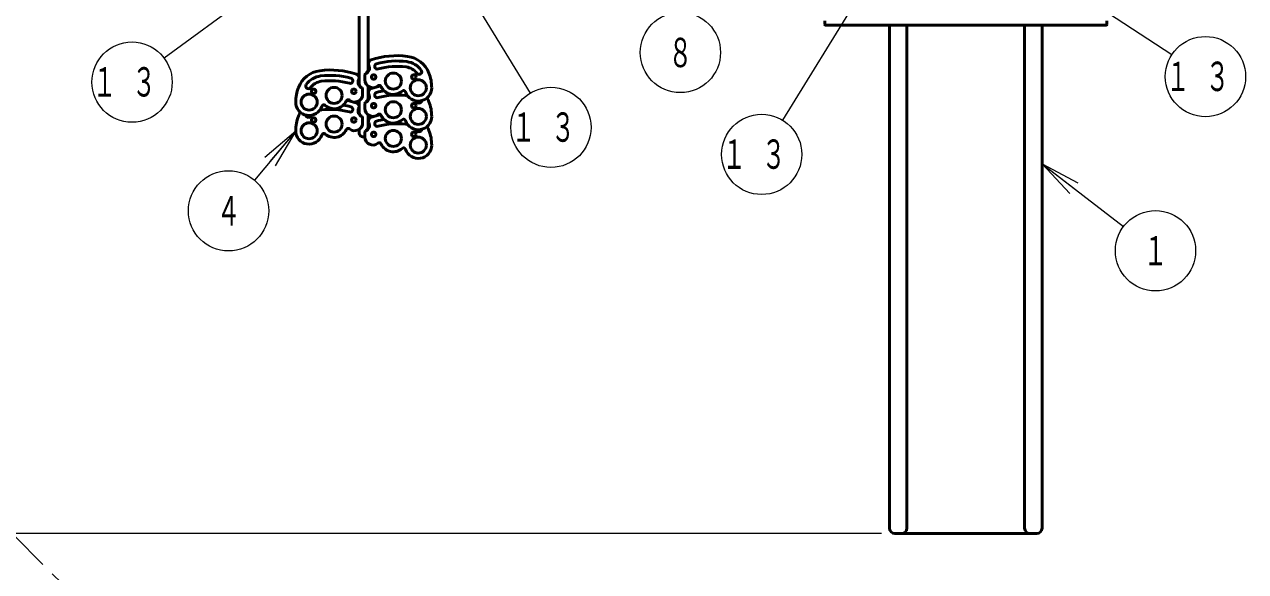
# Model space of a CAD drawing. Units: millimetres on the paper, scale 1:50. Extents: x -385 to 0, y -594 to 267.
# Drawn here: x -256.5 to -165.3, y 88.2 to 129.1 of the extents above; entities that cross this region are included whole.
import ezdxf
from ezdxf.enums import TextEntityAlignment as Align

# ---------------------------------------------------------------- set-up
doc = ezdxf.new("R2010")
doc.units = ezdxf.units.MM
doc.linetypes.add('USER3', pattern=[8, 3, -1, 1, -1, 1, -1])
doc.layers.add('LY_1', color=140, linetype='Continuous', lineweight=50)
doc.styles.add('ＭＳ ゴシック', font='')
doc.styles.get('ＭＳ ゴシック').set_extended_font_data('MS Gothic')

msp = doc.modelspace()

# ---------------------------------------------------------------- linework, layer by layer
at = {"layer": 'LY_1'}
for p, q in [((-231.523, 132.616), (-231.523, 124.639)), ((-230.843, 132.616), (-230.843, 125.71)), ((-196.713, 129.096), (-196.713, 129.356)), ((-175.713, 129.036), (-196.653, 129.036)), ((-191.883, 91.436), (-191.883, 128.936)), ((-190.583, 91.436), (-190.583, 128.936)), ((-181.783, 91.436), (-181.783, 128.936)), ((-180.483, 91.436), (-180.483, 128.936)), ((-175.653, 129.096), (-175.653, 129.356)), ((-231.103, 125.331), (-231.103, 124.965)), ((-231.041, 125.423), (-231.041, 125.445)), ((-230.777, 125.71), (-230.847, 125.71)), ((-231.59, 124.639), (-231.519, 124.639)), ((-231.326, 124.352), (-231.326, 124.373)), ((-231.263, 124.259), (-231.263, 123.893)), ((-230.843, 124.47), (-230.843, 123.568)), ((-231.523, 123.398), (-231.523, 122.495)), ((-231.041, 123.281), (-231.041, 123.302)), ((-230.777, 123.568), (-230.847, 123.568)), ((-231.519, 122.495), (-231.59, 122.495)), ((-231.103, 123.188), (-231.103, 122.822)), ((-230.843, 122.327), (-230.843, 121.423)), ((-231.326, 122.209), (-231.326, 122.23)), ((-231.263, 122.116), (-231.263, 121.75)), ((-230.777, 121.423), (-230.847, 121.423)), ((-231.523, 121.256), (-231.523, 121.016)), ((-231.103, 121.043), (-231.103, 120.677)), ((-231.041, 121.136), (-231.041, 121.158)), ((-180.883, 91.036), (-191.483, 91.036))]:
    msp.add_line(p, q, dxfattribs=at)
at = {"layer": 'LY_1', "color": 7, "lineweight": 13}
for p, q in [((-238.683, 132.016), (-246.088, 126.564)), ((-223.683, 132.016), (-218.754, 123.963)), ((-193.683, 132.016), (-199.871, 121.938)), ((-178.683, 132.016), (-170.78, 126.84)), ((-236.263, 121.15), (-239.359, 117.462)), ((-238.575, 119.174), (-236.263, 121.15)), ((-236.263, 121.15), (-238.192, 118.852)), ((-236.263, 121.15), (-237.809, 118.531)), ((-178.406, 116.453), (-180.483, 118.674)), ((-180.483, 118.674), (-177.798, 117.247)), ((-180.483, 118.674), (-178.102, 116.85)), ((-180.483, 118.674), (-174.384, 114.002)), ((-192.483, 91.036), (-354.663, 91.036))]:
    msp.add_line(p, q, dxfattribs=at)
at = {"layer": 'LY_1', "color": 7, "linetype": 'USER3', "lineweight": 13}
msp.add_line((-249.517, 83.077), (-294.255, 127.816), dxfattribs=at)
at = {"layer": 'LY_1', "color": 7, "lineweight": 13}
for centre in [(-207.516, 126.998), (-248.503, 124.785), (-168.271, 125.196), (-217.188, 121.404), (-201.44, 119.382), (-241.288, 115.164), (-172.003, 112.178)]:
    msp.add_circle(centre, 3, dxfattribs=at)
at = {"layer": 'LY_1'}
for centre, radius in [((-230.441, 125.165), 0.17), ((-228.969, 124.865), 0.6), ((-228.969, 124.865), 0.6), ((-227.441, 125.165), 0.17), ((-234.926, 124.093), 0.17), ((-233.397, 123.793), 0.6), ((-233.397, 123.793), 0.6), ((-231.926, 124.093), 0.17), ((-227.103, 124.365), 0.6), ((-227.103, 124.365), 0.6), ((-235.263, 123.293), 0.6), ((-235.263, 123.293), 0.6), ((-228.969, 122.722), 0.6), ((-230.441, 123.022), 0.17), ((-227.103, 122.222), 0.6), ((-227.441, 123.022), 0.17), ((-235.263, 121.15), 0.6), ((-234.926, 121.95), 0.17), ((-233.397, 121.65), 0.6), ((-231.926, 121.95), 0.17), ((-230.441, 120.877), 0.17), ((-228.969, 120.577), 0.6), ((-227.103, 120.077), 0.6), ((-227.441, 120.877), 0.17)]:
    msp.add_circle(centre, radius, dxfattribs=at)
for centre, radius, start, end in [((-196.653, 129.096), 0.06, 180, 270), ((-191.783, 128.936), 0.1, 90, 180), ((-190.683, 128.936), 0.1, 0, 90), ((-181.683, 128.936), 0.1, 90, 180), ((-180.583, 128.936), 0.1, 0, 90), ((-175.713, 129.096), 0.06, 270, 0), ((-231.199, 125.834), 0.44, 291.24501, 26.3797), ((-230.536, 126.163), 0.3, 108.73344, 206.3797), ((-228.705, 120.765), 6, 82.33716, 108.73344), ((-230.167, 125.963), 0.2, 105.70442, 285.70442), ((-230.167, 125.963), 0.2, 105.70442, 285.70442), ((-228.705, 120.765), 5.6, 82.33716, 105.70442), ((-228.705, 120.765), 5.2, 82.33716, 105.70442), ((-228.705, 120.765), 5.2, 82.33716, 105.70442), ((-228.172, 124.729), 1.6, 36.58595, 82.33716), ((-228.172, 124.729), 1.6, 36.58595, 82.33716), ((-228.172, 124.729), 2, 21.36325, 82.33716), ((-234.195, 123.657), 2, 97.66284, 158.63675), ((-234.195, 123.657), 1.6, 97.66284, 143.41405), ((-234.195, 123.657), 1.6, 97.66284, 143.41405), ((-233.661, 119.693), 6, 71.26656, 97.66284), ((-233.661, 119.693), 5.6, 74.29558, 97.66284), ((-233.661, 119.693), 5.6, 74.29558, 97.66284), ((-232.2, 124.891), 0.2, 254.29558, 74.29558), ((-232.2, 124.891), 0.2, 254.29558, 74.29558), ((-231.831, 125.091), 0.3, 333.6203, 71.26656), ((-231.003, 125.331), 0.1, 111.24501, 180), ((-231.185, 125.753), 0.34, 295.07709, 352.76786), ((-228.172, 124.729), 1.2, 36.58595, 82.33716), ((-228.172, 124.729), 1.2, 36.58595, 82.33716), ((-227.048, 125.563), 0.2, 216.58595, 36.58595), ((-227.048, 125.563), 0.2, 216.58595, 36.58595), ((-229.103, 124.365), 3, 0, 21.36325), ((-233.263, 123.293), 3, 158.63675, 180), ((-235.319, 124.492), 0.2, 143.41405, 323.41405), ((-235.319, 124.492), 0.2, 143.41405, 323.41405), ((-234.195, 123.657), 1.2, 97.66284, 143.41405), ((-234.195, 123.657), 1.2, 97.66284, 143.41405), ((-233.661, 119.693), 5.2, 74.29558, 97.66284), ((-233.661, 119.693), 5.2, 74.29558, 97.66284), ((-231.168, 124.762), 0.44, 153.6203, 248.75499), ((-231.182, 124.681), 0.34, 187.23214, 244.92291), ((-231.363, 124.259), 0.1, 0, 68.75499), ((-230.503, 124.965), 0.6, 180, 309.32138), ((-230.536, 124.02), 0.3, 108.73344, 206.3797), ((-228.705, 118.622), 6, 106.67493, 108.73344), ((-228.705, 118.622), 6, 101.65505, 104.97655), ((-228.705, 118.622), 5.6, 99.80003, 105.70442), ((-230.022, 124.377), 0.16, 24.87481, 129.32138), ((-228.969, 124.865), 1, 204.87481, 311.37655), ((-228.203, 123.994), 0.16, 18.62345, 131.37655), ((-227.103, 124.365), 1, 198.62345, 0), ((-235.263, 123.293), 1, 180, 341.37655), ((-233.397, 123.793), 1, 228.62345, 335.12519), ((-232.345, 123.305), 0.16, 50.67862, 155.12519), ((-233.661, 117.55), 6, 75.02345, 78.34495), ((-231.863, 123.893), 0.6, 230.67862, 0), ((-233.661, 117.55), 6, 71.26656, 73.32507), ((-231.831, 122.948), 0.3, 333.6203, 71.26656), ((-231.003, 123.188), 0.1, 111.24501, 180), ((-231.185, 123.61), 0.34, 295.07709, 352.76786), ((-231.199, 123.691), 0.44, 291.24501, 26.3797), ((-230.167, 123.82), 0.2, 105.70442, 285.70442), ((-228.705, 118.622), 5.2, 82.33716, 105.70442), ((-228.172, 122.586), 1.2, 76.65138, 82.33716), ((-228.172, 122.586), 1.2, 36.58595, 41.34605), ((-227.048, 123.421), 0.2, 216.58595, 353.37504), ((-228.172, 122.586), 2, 21.36325, 30.66411), ((-229.103, 122.222), 3, 0, 21.36325), ((-234.195, 121.514), 2, 149.33589, 158.63675), ((-235.319, 122.349), 0.2, 186.62496, 323.41405), ((-234.195, 121.514), 1.2, 138.65395, 143.41405), ((-234.195, 121.514), 1.2, 97.66284, 103.34862), ((-233.661, 117.55), 5.2, 74.29558, 97.66284), ((-234.164, 122.922), 0.16, 48.62345, 161.37655), ((-233.661, 117.55), 5.6, 74.29558, 80.19997), ((-232.2, 122.748), 0.2, 254.29558, 74.29558), ((-231.168, 122.619), 0.44, 153.6203, 248.75499), ((-231.182, 122.538), 0.34, 187.23214, 244.92291), ((-230.503, 122.822), 0.6, 180, 309.32138), ((-228.705, 116.477), 6, 101.64105, 105.06398), ((-230.022, 122.234), 0.16, 24.87481, 129.32138), ((-233.263, 121.15), 3, 158.63675, 180), ((-231.863, 121.75), 0.6, 230.67862, 0), ((-231.363, 122.116), 0.1, 0, 68.75499), ((-231.185, 121.466), 0.34, 295.07709, 352.76786), ((-231.199, 121.547), 0.44, 291.24501, 26.3797), ((-230.536, 121.876), 0.3, 108.73344, 206.3797), ((-228.705, 116.477), 6, 106.58018, 108.73344), ((-230.167, 121.676), 0.2, 105.70442, 285.70442), ((-228.705, 116.477), 5.6, 99.80003, 105.70442), ((-228.705, 116.477), 5.2, 82.33716, 105.70442), ((-228.969, 122.722), 1, 204.87481, 311.37655), ((-228.203, 121.851), 0.16, 18.62345, 131.37655), ((-227.103, 122.222), 1, 198.62345, 0), ((-228.172, 120.442), 1.2, 76.65138, 82.33716), ((-228.172, 120.442), 2, 21.36325, 30.69817), ((-235.263, 121.15), 1, 180, 341.37655), ((-234.164, 120.78), 0.16, 48.62345, 161.37655), ((-233.397, 121.65), 1, 228.62345, 335.12519), ((-232.345, 121.162), 0.16, 50.67862, 155.12519), ((-231.183, 121.016), 0.34, 180, 283.60896), ((-231.003, 121.043), 0.1, 111.24501, 180), ((-230.503, 120.677), 0.6, 180, 309.32138), ((-228.172, 120.442), 1.2, 36.58595, 41.34605), ((-227.048, 121.276), 0.2, 216.58595, 353.37504), ((-229.103, 120.077), 3, 0, 21.36325), ((-230.022, 120.09), 0.16, 24.87481, 129.32138), ((-228.969, 120.577), 1, 204.87481, 311.37655), ((-228.203, 119.707), 0.16, 18.62345, 131.37655), ((-227.103, 120.077), 1, 198.62345, 0), ((-191.483, 91.436), 0.4, 180, 270), ((-190.983, 91.436), 0.4, 270, 0), ((-181.383, 91.436), 0.4, 180, 270), ((-180.883, 91.436), 0.4, 270, 0)]:
    msp.add_arc(centre, radius, start, end, dxfattribs=at)

# ---------------------------------------------------------------- texts
at = {"layer": 'LY_1', "color": 7, "style": 'ＭＳ ゴシック', "width": 0.6}
for s, p in [('８', (-207.516, 126.998)), ('４', (-241.288, 115.164)), ('１', (-172.003, 112.178))]:
    msp.add_text(s, height=2.199, dxfattribs=at).set_placement(p, align=Align.MIDDLE_CENTER)
at = {"layer": 'LY_1', "color": 7, "char_height": 2.199, "attachment_point": 5, "style": 'ＭＳ ゴシック'}
for insert in [(-168.271, 125.196), (-248.503, 124.785), (-217.188, 121.404), (-201.44, 119.382)]:
    msp.add_mtext('\\T1.64;\\W0.6;１３', dxfattribs=dict(at, insert=insert))

doc.saveas('drawing.dxf')
